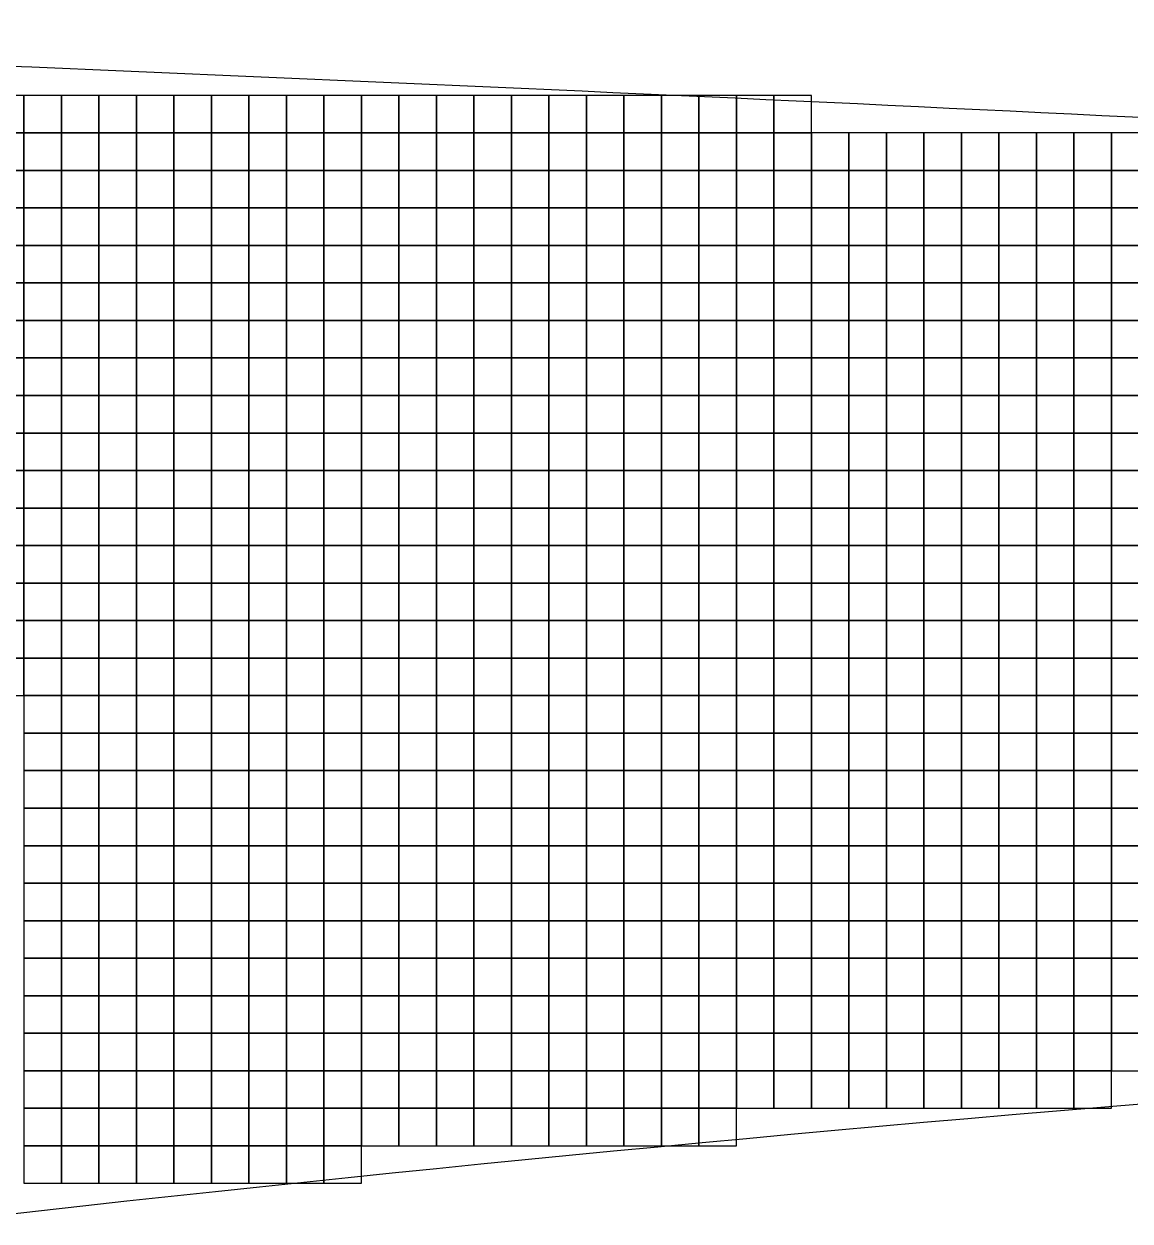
# Model space of a CAD drawing. Extents: x -160257 to 160150, y 7001 to 122208.
# Drawn here: x 26045 to 40795, y 106213 to 122168 of the extents above; entities that cross this region are included whole.
import ezdxf

# ---------------------------------------------------------------- set-up
doc = ezdxf.new("R2010")
doc.units = 0
doc.header["$LTSCALE"] = 1000
doc.header["$MEASUREMENT"] = 0
doc.layers.add('A-G-VISIBLE', color=9, linetype='Continuous')

# ---------------------------------------------------------------- blocks, each defined once
blk = doc.blocks.new('dasd')
at = {"layer": 'A-G-VISIBLE', "linetype": 'Continuous'}
for centre, radius, start, end in [((-132956.57, 40049.815), 2125.668, 86.604438, 88.01257), ((-132810.855, 41649.249), 512.294, 92.25539, 96.50024)]:
    blk.add_arc(centre, radius, start, end, dxfattribs=at)

msp = doc.modelspace()

# ---------------------------------------------------------------- linework, layer by layer
at = {"elevation": 2850}
for points in [[(25545, 120716), (26045, 120716), (26045, 121216), (25545, 121216)], [(26045, 120716), (26545, 120716), (26545, 121216), (26045, 121216)], [(26545, 120716), (27045, 120716), (27045, 121216), (26545, 121216)], [(27045, 120716), (27545, 120716), (27545, 121216), (27045, 121216)], [(27545, 120716), (28045, 120716), (28045, 121216), (27545, 121216)], [(28045, 120716), (28545, 120716), (28545, 121216), (28045, 121216)], [(28545, 120716), (29045, 120716), (29045, 121216), (28545, 121216)], [(29045, 120716), (29545, 120716), (29545, 121216), (29045, 121216)], [(29545, 120716), (30045, 120716), (30045, 121216), (29545, 121216)], [(30045, 120716), (30545, 120716), (30545, 121216), (30045, 121216)], [(30545, 120716), (31045, 120716), (31045, 121216), (30545, 121216)], [(31045, 120716), (31545, 120716), (31545, 121216), (31045, 121216)], [(31545, 120716), (32045, 120716), (32045, 121216), (31545, 121216)], [(32045, 120716), (32545, 120716), (32545, 121216), (32045, 121216)], [(32545, 120716), (33045, 120716), (33045, 121216), (32545, 121216)], [(33045, 120716), (33545, 120716), (33545, 121216), (33045, 121216)], [(33545, 120716), (34045, 120716), (34045, 121216), (33545, 121216)], [(34045, 120716), (34545, 120716), (34545, 121216), (34045, 121216)], [(34545, 120716), (35045, 120716), (35045, 121216), (34545, 121216)], [(35045, 120716), (35545, 120716), (35545, 121216), (35045, 121216)], [(35545, 120716), (36045, 120716), (36045, 121216), (35545, 121216)], [(36045, 120716), (36545, 120716), (36545, 121216), (36045, 121216)], [(25545, 120216), (26045, 120216), (26045, 120716), (25545, 120716)], [(26045, 120216), (26545, 120216), (26545, 120716), (26045, 120716)], [(26545, 120216), (27045, 120216), (27045, 120716), (26545, 120716)], [(27045, 120216), (27545, 120216), (27545, 120716), (27045, 120716)], [(27545, 120216), (28045, 120216), (28045, 120716), (27545, 120716)], [(28045, 120216), (28545, 120216), (28545, 120716), (28045, 120716)], [(28545, 120216), (29045, 120216), (29045, 120716), (28545, 120716)], [(29045, 120216), (29545, 120216), (29545, 120716), (29045, 120716)], [(29545, 120216), (30045, 120216), (30045, 120716), (29545, 120716)], [(30045, 120216), (30545, 120216), (30545, 120716), (30045, 120716)], [(30545, 120216), (31045, 120216), (31045, 120716), (30545, 120716)], [(31045, 120216), (31545, 120216), (31545, 120716), (31045, 120716)], [(31545, 120216), (32045, 120216), (32045, 120716), (31545, 120716)], [(32045, 120216), (32545, 120216), (32545, 120716), (32045, 120716)], [(32545, 120216), (33045, 120216), (33045, 120716), (32545, 120716)], [(33045, 120216), (33545, 120216), (33545, 120716), (33045, 120716)], [(33545, 120216), (34045, 120216), (34045, 120716), (33545, 120716)], [(34045, 120216), (34545, 120216), (34545, 120716), (34045, 120716)], [(34545, 120216), (35045, 120216), (35045, 120716), (34545, 120716)], [(35045, 120216), (35545, 120216), (35545, 120716), (35045, 120716)], [(35545, 120216), (36045, 120216), (36045, 120716), (35545, 120716)], [(36045, 120216), (36545, 120216), (36545, 120716), (36045, 120716)], [(36545, 120216), (37045, 120216), (37045, 120716), (36545, 120716)], [(37045, 120216), (37545, 120216), (37545, 120716), (37045, 120716)], [(37545, 120216), (38045, 120216), (38045, 120716), (37545, 120716)], [(38045, 120216), (38545, 120216), (38545, 120716), (38045, 120716)], [(38545, 120216), (39045, 120216), (39045, 120716), (38545, 120716)], [(39045, 120216), (39545, 120216), (39545, 120716), (39045, 120716)], [(39545, 120216), (40045, 120216), (40045, 120716), (39545, 120716)], [(40045, 120216), (40545, 120216), (40545, 120716), (40045, 120716)], [(40545, 120216), (41045, 120216), (41045, 120716), (40545, 120716)], [(25545, 119716), (26045, 119716), (26045, 120216), (25545, 120216)], [(26045, 119716), (26545, 119716), (26545, 120216), (26045, 120216)], [(26545, 119716), (27045, 119716), (27045, 120216), (26545, 120216)], [(27045, 119716), (27545, 119716), (27545, 120216), (27045, 120216)], [(27545, 119716), (28045, 119716), (28045, 120216), (27545, 120216)], [(28045, 119716), (28545, 119716), (28545, 120216), (28045, 120216)], [(28545, 119716), (29045, 119716), (29045, 120216), (28545, 120216)], [(29045, 119716), (29545, 119716), (29545, 120216), (29045, 120216)], [(29545, 119716), (30045, 119716), (30045, 120216), (29545, 120216)], [(30045, 119716), (30545, 119716), (30545, 120216), (30045, 120216)], [(30545, 119716), (31045, 119716), (31045, 120216), (30545, 120216)], [(31045, 119716), (31545, 119716), (31545, 120216), (31045, 120216)], [(31545, 119716), (32045, 119716), (32045, 120216), (31545, 120216)], [(32045, 119716), (32545, 119716), (32545, 120216), (32045, 120216)], [(32545, 119716), (33045, 119716), (33045, 120216), (32545, 120216)], [(33045, 119716), (33545, 119716), (33545, 120216), (33045, 120216)], [(33545, 119716), (34045, 119716), (34045, 120216), (33545, 120216)], [(34045, 119716), (34545, 119716), (34545, 120216), (34045, 120216)], [(34545, 119716), (35045, 119716), (35045, 120216), (34545, 120216)], [(35045, 119716), (35545, 119716), (35545, 120216), (35045, 120216)], [(35545, 119716), (36045, 119716), (36045, 120216), (35545, 120216)], [(36045, 119716), (36545, 119716), (36545, 120216), (36045, 120216)], [(36545, 119716), (37045, 119716), (37045, 120216), (36545, 120216)], [(37045, 119716), (37545, 119716), (37545, 120216), (37045, 120216)], [(37545, 119716), (38045, 119716), (38045, 120216), (37545, 120216)], [(38045, 119716), (38545, 119716), (38545, 120216), (38045, 120216)], [(38545, 119716), (39045, 119716), (39045, 120216), (38545, 120216)], [(39045, 119716), (39545, 119716), (39545, 120216), (39045, 120216)], [(39545, 119716), (40045, 119716), (40045, 120216), (39545, 120216)], [(40045, 119716), (40545, 119716), (40545, 120216), (40045, 120216)], [(40545, 119716), (41045, 119716), (41045, 120216), (40545, 120216)], [(25545, 119216), (26045, 119216), (26045, 119716), (25545, 119716)], [(26045, 119216), (26545, 119216), (26545, 119716), (26045, 119716)], [(26545, 119216), (27045, 119216), (27045, 119716), (26545, 119716)], [(27045, 119216), (27545, 119216), (27545, 119716), (27045, 119716)], [(27545, 119216), (28045, 119216), (28045, 119716), (27545, 119716)], [(28045, 119216), (28545, 119216), (28545, 119716), (28045, 119716)], [(28545, 119216), (29045, 119216), (29045, 119716), (28545, 119716)], [(29045, 119216), (29545, 119216), (29545, 119716), (29045, 119716)], [(29545, 119216), (30045, 119216), (30045, 119716), (29545, 119716)], [(30045, 119216), (30545, 119216), (30545, 119716), (30045, 119716)], [(30545, 119216), (31045, 119216), (31045, 119716), (30545, 119716)], [(31045, 119216), (31545, 119216), (31545, 119716), (31045, 119716)], [(31545, 119216), (32045, 119216), (32045, 119716), (31545, 119716)], [(32045, 119216), (32545, 119216), (32545, 119716), (32045, 119716)], [(32545, 119216), (33045, 119216), (33045, 119716), (32545, 119716)], [(33045, 119216), (33545, 119216), (33545, 119716), (33045, 119716)], [(33545, 119216), (34045, 119216), (34045, 119716), (33545, 119716)], [(34045, 119216), (34545, 119216), (34545, 119716), (34045, 119716)], [(34545, 119216), (35045, 119216), (35045, 119716), (34545, 119716)], [(35045, 119216), (35545, 119216), (35545, 119716), (35045, 119716)], [(35545, 119216), (36045, 119216), (36045, 119716), (35545, 119716)], [(36045, 119216), (36545, 119216), (36545, 119716), (36045, 119716)], [(36545, 119216), (37045, 119216), (37045, 119716), (36545, 119716)], [(37045, 119216), (37545, 119216), (37545, 119716), (37045, 119716)], [(37545, 119216), (38045, 119216), (38045, 119716), (37545, 119716)], [(38045, 119216), (38545, 119216), (38545, 119716), (38045, 119716)], [(38545, 119216), (39045, 119216), (39045, 119716), (38545, 119716)], [(39045, 119216), (39545, 119216), (39545, 119716), (39045, 119716)], [(39545, 119216), (40045, 119216), (40045, 119716), (39545, 119716)], [(40045, 119216), (40545, 119216), (40545, 119716), (40045, 119716)], [(40545, 119216), (41045, 119216), (41045, 119716), (40545, 119716)], [(25545, 118716), (26045, 118716), (26045, 119216), (25545, 119216)], [(26045, 118716), (26545, 118716), (26545, 119216), (26045, 119216)], [(26545, 118716), (27045, 118716), (27045, 119216), (26545, 119216)], [(27045, 118716), (27545, 118716), (27545, 119216), (27045, 119216)], [(27545, 118716), (28045, 118716), (28045, 119216), (27545, 119216)], [(28045, 118716), (28545, 118716), (28545, 119216), (28045, 119216)], [(28545, 118716), (29045, 118716), (29045, 119216), (28545, 119216)], [(29045, 118716), (29545, 118716), (29545, 119216), (29045, 119216)], [(29545, 118716), (30045, 118716), (30045, 119216), (29545, 119216)], [(30045, 118716), (30545, 118716), (30545, 119216), (30045, 119216)], [(30545, 118716), (31045, 118716), (31045, 119216), (30545, 119216)], [(31045, 118716), (31545, 118716), (31545, 119216), (31045, 119216)], [(31545, 118716), (32045, 118716), (32045, 119216), (31545, 119216)], [(32045, 118716), (32545, 118716), (32545, 119216), (32045, 119216)], [(32545, 118716), (33045, 118716), (33045, 119216), (32545, 119216)], [(33045, 118716), (33545, 118716), (33545, 119216), (33045, 119216)], [(33545, 118716), (34045, 118716), (34045, 119216), (33545, 119216)], [(34045, 118716), (34545, 118716), (34545, 119216), (34045, 119216)], [(34545, 118716), (35045, 118716), (35045, 119216), (34545, 119216)], [(35045, 118716), (35545, 118716), (35545, 119216), (35045, 119216)], [(35545, 118716), (36045, 118716), (36045, 119216), (35545, 119216)], [(36045, 118716), (36545, 118716), (36545, 119216), (36045, 119216)], [(36545, 118716), (37045, 118716), (37045, 119216), (36545, 119216)], [(37045, 118716), (37545, 118716), (37545, 119216), (37045, 119216)], [(37545, 118716), (38045, 118716), (38045, 119216), (37545, 119216)], [(38045, 118716), (38545, 118716), (38545, 119216), (38045, 119216)], [(38545, 118716), (39045, 118716), (39045, 119216), (38545, 119216)], [(39045, 118716), (39545, 118716), (39545, 119216), (39045, 119216)], [(39545, 118716), (40045, 118716), (40045, 119216), (39545, 119216)], [(40045, 118716), (40545, 118716), (40545, 119216), (40045, 119216)], [(40545, 118716), (41045, 118716), (41045, 119216), (40545, 119216)], [(25545, 118216), (26045, 118216), (26045, 118716), (25545, 118716)], [(26045, 118216), (26545, 118216), (26545, 118716), (26045, 118716)], [(26545, 118216), (27045, 118216), (27045, 118716), (26545, 118716)], [(27045, 118216), (27545, 118216), (27545, 118716), (27045, 118716)], [(27545, 118216), (28045, 118216), (28045, 118716), (27545, 118716)], [(28045, 118216), (28545, 118216), (28545, 118716), (28045, 118716)], [(28545, 118216), (29045, 118216), (29045, 118716), (28545, 118716)], [(29045, 118216), (29545, 118216), (29545, 118716), (29045, 118716)], [(29545, 118216), (30045, 118216), (30045, 118716), (29545, 118716)], [(30045, 118216), (30545, 118216), (30545, 118716), (30045, 118716)], [(30545, 118216), (31045, 118216), (31045, 118716), (30545, 118716)], [(31045, 118216), (31545, 118216), (31545, 118716), (31045, 118716)], [(31545, 118216), (32045, 118216), (32045, 118716), (31545, 118716)], [(32045, 118216), (32545, 118216), (32545, 118716), (32045, 118716)], [(32545, 118216), (33045, 118216), (33045, 118716), (32545, 118716)], [(33045, 118216), (33545, 118216), (33545, 118716), (33045, 118716)], [(33545, 118216), (34045, 118216), (34045, 118716), (33545, 118716)], [(34045, 118216), (34545, 118216), (34545, 118716), (34045, 118716)], [(34545, 118216), (35045, 118216), (35045, 118716), (34545, 118716)], [(35045, 118216), (35545, 118216), (35545, 118716), (35045, 118716)], [(35545, 118216), (36045, 118216), (36045, 118716), (35545, 118716)], [(36045, 118216), (36545, 118216), (36545, 118716), (36045, 118716)], [(36545, 118216), (37045, 118216), (37045, 118716), (36545, 118716)], [(37045, 118216), (37545, 118216), (37545, 118716), (37045, 118716)], [(37545, 118216), (38045, 118216), (38045, 118716), (37545, 118716)], [(38045, 118216), (38545, 118216), (38545, 118716), (38045, 118716)], [(38545, 118216), (39045, 118216), (39045, 118716), (38545, 118716)], [(39045, 118216), (39545, 118216), (39545, 118716), (39045, 118716)], [(39545, 118216), (40045, 118216), (40045, 118716), (39545, 118716)], [(40045, 118216), (40545, 118216), (40545, 118716), (40045, 118716)], [(40545, 118216), (41045, 118216), (41045, 118716), (40545, 118716)], [(25545, 117716), (26045, 117716), (26045, 118216), (25545, 118216)], [(26045, 117716), (26545, 117716), (26545, 118216), (26045, 118216)], [(26545, 117716), (27045, 117716), (27045, 118216), (26545, 118216)], [(27045, 117716), (27545, 117716), (27545, 118216), (27045, 118216)], [(27545, 117716), (28045, 117716), (28045, 118216), (27545, 118216)], [(28045, 117716), (28545, 117716), (28545, 118216), (28045, 118216)], [(28545, 117716), (29045, 117716), (29045, 118216), (28545, 118216)], [(29045, 117716), (29545, 117716), (29545, 118216), (29045, 118216)], [(29545, 117716), (30045, 117716), (30045, 118216), (29545, 118216)], [(30045, 117716), (30545, 117716), (30545, 118216), (30045, 118216)], [(30545, 117716), (31045, 117716), (31045, 118216), (30545, 118216)], [(31045, 117716), (31545, 117716), (31545, 118216), (31045, 118216)], [(31545, 117716), (32045, 117716), (32045, 118216), (31545, 118216)], [(32045, 117716), (32545, 117716), (32545, 118216), (32045, 118216)], [(32545, 117716), (33045, 117716), (33045, 118216), (32545, 118216)], [(33045, 117716), (33545, 117716), (33545, 118216), (33045, 118216)], [(33545, 117716), (34045, 117716), (34045, 118216), (33545, 118216)], [(34045, 117716), (34545, 117716), (34545, 118216), (34045, 118216)], [(34545, 117716), (35045, 117716), (35045, 118216), (34545, 118216)], [(35045, 117716), (35545, 117716), (35545, 118216), (35045, 118216)], [(35545, 117716), (36045, 117716), (36045, 118216), (35545, 118216)], [(36045, 117716), (36545, 117716), (36545, 118216), (36045, 118216)], [(36545, 117716), (37045, 117716), (37045, 118216), (36545, 118216)], [(37045, 117716), (37545, 117716), (37545, 118216), (37045, 118216)], [(37545, 117716), (38045, 117716), (38045, 118216), (37545, 118216)], [(38045, 117716), (38545, 117716), (38545, 118216), (38045, 118216)], [(38545, 117716), (39045, 117716), (39045, 118216), (38545, 118216)], [(39045, 117716), (39545, 117716), (39545, 118216), (39045, 118216)], [(39545, 117716), (40045, 117716), (40045, 118216), (39545, 118216)], [(40045, 117716), (40545, 117716), (40545, 118216), (40045, 118216)], [(40545, 117716), (41045, 117716), (41045, 118216), (40545, 118216)], [(25545, 117216), (26045, 117216), (26045, 117716), (25545, 117716)], [(26045, 117216), (26545, 117216), (26545, 117716), (26045, 117716)], [(26545, 117216), (27045, 117216), (27045, 117716), (26545, 117716)], [(27045, 117216), (27545, 117216), (27545, 117716), (27045, 117716)], [(27545, 117216), (28045, 117216), (28045, 117716), (27545, 117716)], [(28045, 117216), (28545, 117216), (28545, 117716), (28045, 117716)], [(28545, 117216), (29045, 117216), (29045, 117716), (28545, 117716)], [(29045, 117216), (29545, 117216), (29545, 117716), (29045, 117716)], [(29545, 117216), (30045, 117216), (30045, 117716), (29545, 117716)], [(30045, 117216), (30545, 117216), (30545, 117716), (30045, 117716)], [(30545, 117216), (31045, 117216), (31045, 117716), (30545, 117716)], [(31045, 117216), (31545, 117216), (31545, 117716), (31045, 117716)], [(31545, 117216), (32045, 117216), (32045, 117716), (31545, 117716)], [(32045, 117216), (32545, 117216), (32545, 117716), (32045, 117716)], [(32545, 117216), (33045, 117216), (33045, 117716), (32545, 117716)], [(33045, 117216), (33545, 117216), (33545, 117716), (33045, 117716)], [(33545, 117216), (34045, 117216), (34045, 117716), (33545, 117716)], [(34045, 117216), (34545, 117216), (34545, 117716), (34045, 117716)], [(34545, 117216), (35045, 117216), (35045, 117716), (34545, 117716)], [(35045, 117216), (35545, 117216), (35545, 117716), (35045, 117716)], [(35545, 117216), (36045, 117216), (36045, 117716), (35545, 117716)], [(36045, 117216), (36545, 117216), (36545, 117716), (36045, 117716)], [(36545, 117216), (37045, 117216), (37045, 117716), (36545, 117716)], [(37045, 117216), (37545, 117216), (37545, 117716), (37045, 117716)], [(37545, 117216), (38045, 117216), (38045, 117716), (37545, 117716)], [(38045, 117216), (38545, 117216), (38545, 117716), (38045, 117716)], [(38545, 117216), (39045, 117216), (39045, 117716), (38545, 117716)], [(39045, 117216), (39545, 117216), (39545, 117716), (39045, 117716)], [(39545, 117216), (40045, 117216), (40045, 117716), (39545, 117716)], [(40045, 117216), (40545, 117216), (40545, 117716), (40045, 117716)], [(40545, 117216), (41045, 117216), (41045, 117716), (40545, 117716)], [(25545, 116716), (26045, 116716), (26045, 117216), (25545, 117216)], [(26045, 116716), (26545, 116716), (26545, 117216), (26045, 117216)], [(26545, 116716), (27045, 116716), (27045, 117216), (26545, 117216)], [(27045, 116716), (27545, 116716), (27545, 117216), (27045, 117216)], [(27545, 116716), (28045, 116716), (28045, 117216), (27545, 117216)], [(28045, 116716), (28545, 116716), (28545, 117216), (28045, 117216)], [(28545, 116716), (29045, 116716), (29045, 117216), (28545, 117216)], [(29045, 116716), (29545, 116716), (29545, 117216), (29045, 117216)], [(29545, 116716), (30045, 116716), (30045, 117216), (29545, 117216)], [(30045, 116716), (30545, 116716), (30545, 117216), (30045, 117216)], [(30545, 116716), (31045, 116716), (31045, 117216), (30545, 117216)], [(31045, 116716), (31545, 116716), (31545, 117216), (31045, 117216)], [(31545, 116716), (32045, 116716), (32045, 117216), (31545, 117216)], [(32045, 116716), (32545, 116716), (32545, 117216), (32045, 117216)], [(32545, 116716), (33045, 116716), (33045, 117216), (32545, 117216)], [(33045, 116716), (33545, 116716), (33545, 117216), (33045, 117216)], [(33545, 116716), (34045, 116716), (34045, 117216), (33545, 117216)], [(34045, 116716), (34545, 116716), (34545, 117216), (34045, 117216)], [(34545, 116716), (35045, 116716), (35045, 117216), (34545, 117216)], [(35045, 116716), (35545, 116716), (35545, 117216), (35045, 117216)], [(35545, 116716), (36045, 116716), (36045, 117216), (35545, 117216)], [(36045, 116716), (36545, 116716), (36545, 117216), (36045, 117216)], [(36545, 116716), (37045, 116716), (37045, 117216), (36545, 117216)], [(37045, 116716), (37545, 116716), (37545, 117216), (37045, 117216)], [(37545, 116716), (38045, 116716), (38045, 117216), (37545, 117216)], [(38045, 116716), (38545, 116716), (38545, 117216), (38045, 117216)], [(38545, 116716), (39045, 116716), (39045, 117216), (38545, 117216)], [(39045, 116716), (39545, 116716), (39545, 117216), (39045, 117216)], [(39545, 116716), (40045, 116716), (40045, 117216), (39545, 117216)], [(40045, 116716), (40545, 116716), (40545, 117216), (40045, 117216)], [(40545, 116716), (41045, 116716), (41045, 117216), (40545, 117216)], [(25545, 116216), (26045, 116216), (26045, 116716), (25545, 116716)], [(26045, 116216), (26545, 116216), (26545, 116716), (26045, 116716)], [(26545, 116216), (27045, 116216), (27045, 116716), (26545, 116716)], [(27045, 116216), (27545, 116216), (27545, 116716), (27045, 116716)], [(27545, 116216), (28045, 116216), (28045, 116716), (27545, 116716)], [(28045, 116216), (28545, 116216), (28545, 116716), (28045, 116716)], [(28545, 116216), (29045, 116216), (29045, 116716), (28545, 116716)], [(29045, 116216), (29545, 116216), (29545, 116716), (29045, 116716)], [(29545, 116216), (30045, 116216), (30045, 116716), (29545, 116716)], [(30045, 116216), (30545, 116216), (30545, 116716), (30045, 116716)], [(30545, 116216), (31045, 116216), (31045, 116716), (30545, 116716)], [(31045, 116216), (31545, 116216), (31545, 116716), (31045, 116716)], [(31545, 116216), (32045, 116216), (32045, 116716), (31545, 116716)], [(32045, 116216), (32545, 116216), (32545, 116716), (32045, 116716)], [(32545, 116216), (33045, 116216), (33045, 116716), (32545, 116716)], [(33045, 116216), (33545, 116216), (33545, 116716), (33045, 116716)], [(33545, 116216), (34045, 116216), (34045, 116716), (33545, 116716)], [(34045, 116216), (34545, 116216), (34545, 116716), (34045, 116716)], [(34545, 116216), (35045, 116216), (35045, 116716), (34545, 116716)], [(35045, 116216), (35545, 116216), (35545, 116716), (35045, 116716)], [(35545, 116216), (36045, 116216), (36045, 116716), (35545, 116716)], [(36045, 116216), (36545, 116216), (36545, 116716), (36045, 116716)], [(36545, 116216), (37045, 116216), (37045, 116716), (36545, 116716)], [(37045, 116216), (37545, 116216), (37545, 116716), (37045, 116716)], [(37545, 116216), (38045, 116216), (38045, 116716), (37545, 116716)], [(38045, 116216), (38545, 116216), (38545, 116716), (38045, 116716)], [(38545, 116216), (39045, 116216), (39045, 116716), (38545, 116716)], [(39045, 116216), (39545, 116216), (39545, 116716), (39045, 116716)], [(39545, 116216), (40045, 116216), (40045, 116716), (39545, 116716)], [(40045, 116216), (40545, 116216), (40545, 116716), (40045, 116716)], [(40545, 116216), (41045, 116216), (41045, 116716), (40545, 116716)], [(25545, 115716), (26045, 115716), (26045, 116216), (25545, 116216)], [(26045, 115716), (26545, 115716), (26545, 116216), (26045, 116216)], [(26545, 115716), (27045, 115716), (27045, 116216), (26545, 116216)], [(27045, 115716), (27545, 115716), (27545, 116216), (27045, 116216)], [(27545, 115716), (28045, 115716), (28045, 116216), (27545, 116216)], [(28045, 115716), (28545, 115716), (28545, 116216), (28045, 116216)], [(28545, 115716), (29045, 115716), (29045, 116216), (28545, 116216)], [(29045, 115716), (29545, 115716), (29545, 116216), (29045, 116216)], [(29545, 115716), (30045, 115716), (30045, 116216), (29545, 116216)], [(30045, 115716), (30545, 115716), (30545, 116216), (30045, 116216)], [(30545, 115716), (31045, 115716), (31045, 116216), (30545, 116216)], [(31045, 115716), (31545, 115716), (31545, 116216), (31045, 116216)], [(31545, 115716), (32045, 115716), (32045, 116216), (31545, 116216)], [(32045, 115716), (32545, 115716), (32545, 116216), (32045, 116216)], [(32545, 115716), (33045, 115716), (33045, 116216), (32545, 116216)], [(33045, 115716), (33545, 115716), (33545, 116216), (33045, 116216)], [(33545, 115716), (34045, 115716), (34045, 116216), (33545, 116216)], [(34045, 115716), (34545, 115716), (34545, 116216), (34045, 116216)], [(34545, 115716), (35045, 115716), (35045, 116216), (34545, 116216)], [(35045, 115716), (35545, 115716), (35545, 116216), (35045, 116216)], [(35545, 115716), (36045, 115716), (36045, 116216), (35545, 116216)], [(36045, 115716), (36545, 115716), (36545, 116216), (36045, 116216)], [(36545, 115716), (37045, 115716), (37045, 116216), (36545, 116216)], [(37045, 115716), (37545, 115716), (37545, 116216), (37045, 116216)], [(37545, 115716), (38045, 115716), (38045, 116216), (37545, 116216)], [(38045, 115716), (38545, 115716), (38545, 116216), (38045, 116216)], [(38545, 115716), (39045, 115716), (39045, 116216), (38545, 116216)], [(39045, 115716), (39545, 115716), (39545, 116216), (39045, 116216)], [(39545, 115716), (40045, 115716), (40045, 116216), (39545, 116216)], [(40045, 115716), (40545, 115716), (40545, 116216), (40045, 116216)], [(40545, 115716), (41045, 115716), (41045, 116216), (40545, 116216)], [(25545, 115216), (26045, 115216), (26045, 115716), (25545, 115716)], [(26045, 115216), (26545, 115216), (26545, 115716), (26045, 115716)], [(26545, 115216), (27045, 115216), (27045, 115716), (26545, 115716)], [(27045, 115216), (27545, 115216), (27545, 115716), (27045, 115716)], [(27545, 115216), (28045, 115216), (28045, 115716), (27545, 115716)], [(28045, 115216), (28545, 115216), (28545, 115716), (28045, 115716)], [(28545, 115216), (29045, 115216), (29045, 115716), (28545, 115716)], [(29045, 115216), (29545, 115216), (29545, 115716), (29045, 115716)], [(29545, 115216), (30045, 115216), (30045, 115716), (29545, 115716)], [(30045, 115216), (30545, 115216), (30545, 115716), (30045, 115716)], [(30545, 115216), (31045, 115216), (31045, 115716), (30545, 115716)], [(31045, 115216), (31545, 115216), (31545, 115716), (31045, 115716)], [(31545, 115216), (32045, 115216), (32045, 115716), (31545, 115716)], [(32045, 115216), (32545, 115216), (32545, 115716), (32045, 115716)], [(32545, 115216), (33045, 115216), (33045, 115716), (32545, 115716)], [(33045, 115216), (33545, 115216), (33545, 115716), (33045, 115716)], [(33545, 115216), (34045, 115216), (34045, 115716), (33545, 115716)], [(34045, 115216), (34545, 115216), (34545, 115716), (34045, 115716)], [(34545, 115216), (35045, 115216), (35045, 115716), (34545, 115716)], [(35045, 115216), (35545, 115216), (35545, 115716), (35045, 115716)], [(35545, 115216), (36045, 115216), (36045, 115716), (35545, 115716)], [(36045, 115216), (36545, 115216), (36545, 115716), (36045, 115716)], [(36545, 115216), (37045, 115216), (37045, 115716), (36545, 115716)], [(37045, 115216), (37545, 115216), (37545, 115716), (37045, 115716)], [(37545, 115216), (38045, 115216), (38045, 115716), (37545, 115716)], [(38045, 115216), (38545, 115216), (38545, 115716), (38045, 115716)], [(38545, 115216), (39045, 115216), (39045, 115716), (38545, 115716)], [(39045, 115216), (39545, 115216), (39545, 115716), (39045, 115716)], [(39545, 115216), (40045, 115216), (40045, 115716), (39545, 115716)], [(40045, 115216), (40545, 115216), (40545, 115716), (40045, 115716)], [(40545, 115216), (41045, 115216), (41045, 115716), (40545, 115716)], [(25545, 114716), (26045, 114716), (26045, 115216), (25545, 115216)], [(26045, 114716), (26545, 114716), (26545, 115216), (26045, 115216)], [(26545, 114716), (27045, 114716), (27045, 115216), (26545, 115216)], [(27045, 114716), (27545, 114716), (27545, 115216), (27045, 115216)], [(27545, 114716), (28045, 114716), (28045, 115216), (27545, 115216)], [(28045, 114716), (28545, 114716), (28545, 115216), (28045, 115216)], [(28545, 114716), (29045, 114716), (29045, 115216), (28545, 115216)], [(29045, 114716), (29545, 114716), (29545, 115216), (29045, 115216)], [(29545, 114716), (30045, 114716), (30045, 115216), (29545, 115216)], [(30045, 114716), (30545, 114716), (30545, 115216), (30045, 115216)], [(30545, 114716), (31045, 114716), (31045, 115216), (30545, 115216)], [(31045, 114716), (31545, 114716), (31545, 115216), (31045, 115216)], [(31545, 114716), (32045, 114716), (32045, 115216), (31545, 115216)], [(32045, 114716), (32545, 114716), (32545, 115216), (32045, 115216)], [(32545, 114716), (33045, 114716), (33045, 115216), (32545, 115216)], [(33045, 114716), (33545, 114716), (33545, 115216), (33045, 115216)], [(33545, 114716), (34045, 114716), (34045, 115216), (33545, 115216)], [(34045, 114716), (34545, 114716), (34545, 115216), (34045, 115216)], [(34545, 114716), (35045, 114716), (35045, 115216), (34545, 115216)], [(35045, 114716), (35545, 114716), (35545, 115216), (35045, 115216)], [(35545, 114716), (36045, 114716), (36045, 115216), (35545, 115216)], [(36045, 114716), (36545, 114716), (36545, 115216), (36045, 115216)], [(36545, 114716), (37045, 114716), (37045, 115216), (36545, 115216)], [(37045, 114716), (37545, 114716), (37545, 115216), (37045, 115216)], [(37545, 114716), (38045, 114716), (38045, 115216), (37545, 115216)], [(38045, 114716), (38545, 114716), (38545, 115216), (38045, 115216)], [(38545, 114716), (39045, 114716), (39045, 115216), (38545, 115216)], [(39045, 114716), (39545, 114716), (39545, 115216), (39045, 115216)], [(39545, 114716), (40045, 114716), (40045, 115216), (39545, 115216)], [(40045, 114716), (40545, 114716), (40545, 115216), (40045, 115216)], [(40545, 114716), (41045, 114716), (41045, 115216), (40545, 115216)], [(25545, 114216), (26045, 114216), (26045, 114716), (25545, 114716)], [(26045, 114216), (26545, 114216), (26545, 114716), (26045, 114716)], [(26545, 114216), (27045, 114216), (27045, 114716), (26545, 114716)], [(27045, 114216), (27545, 114216), (27545, 114716), (27045, 114716)], [(27545, 114216), (28045, 114216), (28045, 114716), (27545, 114716)], [(28045, 114216), (28545, 114216), (28545, 114716), (28045, 114716)], [(28545, 114216), (29045, 114216), (29045, 114716), (28545, 114716)], [(29045, 114216), (29545, 114216), (29545, 114716), (29045, 114716)], [(29545, 114216), (30045, 114216), (30045, 114716), (29545, 114716)], [(30045, 114216), (30545, 114216), (30545, 114716), (30045, 114716)], [(30545, 114216), (31045, 114216), (31045, 114716), (30545, 114716)], [(31045, 114216), (31545, 114216), (31545, 114716), (31045, 114716)], [(31545, 114216), (32045, 114216), (32045, 114716), (31545, 114716)], [(32045, 114216), (32545, 114216), (32545, 114716), (32045, 114716)], [(32545, 114216), (33045, 114216), (33045, 114716), (32545, 114716)], [(33045, 114216), (33545, 114216), (33545, 114716), (33045, 114716)], [(33545, 114216), (34045, 114216), (34045, 114716), (33545, 114716)], [(34045, 114216), (34545, 114216), (34545, 114716), (34045, 114716)], [(34545, 114216), (35045, 114216), (35045, 114716), (34545, 114716)], [(35045, 114216), (35545, 114216), (35545, 114716), (35045, 114716)], [(35545, 114216), (36045, 114216), (36045, 114716), (35545, 114716)], [(36045, 114216), (36545, 114216), (36545, 114716), (36045, 114716)], [(36545, 114216), (37045, 114216), (37045, 114716), (36545, 114716)], [(37045, 114216), (37545, 114216), (37545, 114716), (37045, 114716)], [(37545, 114216), (38045, 114216), (38045, 114716), (37545, 114716)], [(38045, 114216), (38545, 114216), (38545, 114716), (38045, 114716)], [(38545, 114216), (39045, 114216), (39045, 114716), (38545, 114716)], [(39045, 114216), (39545, 114216), (39545, 114716), (39045, 114716)], [(39545, 114216), (40045, 114216), (40045, 114716), (39545, 114716)], [(40045, 114216), (40545, 114216), (40545, 114716), (40045, 114716)], [(40545, 114216), (41045, 114216), (41045, 114716), (40545, 114716)], [(25545, 113716), (26045, 113716), (26045, 114216), (25545, 114216)], [(26045, 113716), (26545, 113716), (26545, 114216), (26045, 114216)], [(26545, 113716), (27045, 113716), (27045, 114216), (26545, 114216)], [(27045, 113716), (27545, 113716), (27545, 114216), (27045, 114216)], [(27545, 113716), (28045, 113716), (28045, 114216), (27545, 114216)], [(28045, 113716), (28545, 113716), (28545, 114216), (28045, 114216)], [(28545, 113716), (29045, 113716), (29045, 114216), (28545, 114216)], [(29045, 113716), (29545, 113716), (29545, 114216), (29045, 114216)], [(29545, 113716), (30045, 113716), (30045, 114216), (29545, 114216)], [(30045, 113716), (30545, 113716), (30545, 114216), (30045, 114216)], [(30545, 113716), (31045, 113716), (31045, 114216), (30545, 114216)], [(31045, 113716), (31545, 113716), (31545, 114216), (31045, 114216)], [(31545, 113716), (32045, 113716), (32045, 114216), (31545, 114216)], [(32045, 113716), (32545, 113716), (32545, 114216), (32045, 114216)], [(32545, 113716), (33045, 113716), (33045, 114216), (32545, 114216)], [(33045, 113716), (33545, 113716), (33545, 114216), (33045, 114216)], [(33545, 113716), (34045, 113716), (34045, 114216), (33545, 114216)], [(34045, 113716), (34545, 113716), (34545, 114216), (34045, 114216)], [(34545, 113716), (35045, 113716), (35045, 114216), (34545, 114216)], [(35045, 113716), (35545, 113716), (35545, 114216), (35045, 114216)], [(35545, 113716), (36045, 113716), (36045, 114216), (35545, 114216)], [(36045, 113716), (36545, 113716), (36545, 114216), (36045, 114216)], [(36545, 113716), (37045, 113716), (37045, 114216), (36545, 114216)], [(37045, 113716), (37545, 113716), (37545, 114216), (37045, 114216)], [(37545, 113716), (38045, 113716), (38045, 114216), (37545, 114216)], [(38045, 113716), (38545, 113716), (38545, 114216), (38045, 114216)], [(38545, 113716), (39045, 113716), (39045, 114216), (38545, 114216)], [(39045, 113716), (39545, 113716), (39545, 114216), (39045, 114216)], [(39545, 113716), (40045, 113716), (40045, 114216), (39545, 114216)], [(40045, 113716), (40545, 113716), (40545, 114216), (40045, 114216)], [(40545, 113716), (41045, 113716), (41045, 114216), (40545, 114216)], [(25545, 113216), (26045, 113216), (26045, 113716), (25545, 113716)], [(26045, 113216), (26545, 113216), (26545, 113716), (26045, 113716)], [(26545, 113216), (27045, 113216), (27045, 113716), (26545, 113716)], [(27045, 113216), (27545, 113216), (27545, 113716), (27045, 113716)], [(27545, 113216), (28045, 113216), (28045, 113716), (27545, 113716)], [(28045, 113216), (28545, 113216), (28545, 113716), (28045, 113716)], [(28545, 113216), (29045, 113216), (29045, 113716), (28545, 113716)], [(29045, 113216), (29545, 113216), (29545, 113716), (29045, 113716)], [(29545, 113216), (30045, 113216), (30045, 113716), (29545, 113716)], [(30045, 113216), (30545, 113216), (30545, 113716), (30045, 113716)], [(30545, 113216), (31045, 113216), (31045, 113716), (30545, 113716)], [(31045, 113216), (31545, 113216), (31545, 113716), (31045, 113716)], [(31545, 113216), (32045, 113216), (32045, 113716), (31545, 113716)], [(32045, 113216), (32545, 113216), (32545, 113716), (32045, 113716)], [(32545, 113216), (33045, 113216), (33045, 113716), (32545, 113716)], [(33045, 113216), (33545, 113216), (33545, 113716), (33045, 113716)], [(33545, 113216), (34045, 113216), (34045, 113716), (33545, 113716)], [(34045, 113216), (34545, 113216), (34545, 113716), (34045, 113716)], [(34545, 113216), (35045, 113216), (35045, 113716), (34545, 113716)], [(35045, 113216), (35545, 113216), (35545, 113716), (35045, 113716)], [(35545, 113216), (36045, 113216), (36045, 113716), (35545, 113716)], [(36045, 113216), (36545, 113216), (36545, 113716), (36045, 113716)], [(36545, 113216), (37045, 113216), (37045, 113716), (36545, 113716)], [(37045, 113216), (37545, 113216), (37545, 113716), (37045, 113716)], [(37545, 113216), (38045, 113216), (38045, 113716), (37545, 113716)], [(38045, 113216), (38545, 113216), (38545, 113716), (38045, 113716)], [(38545, 113216), (39045, 113216), (39045, 113716), (38545, 113716)], [(39045, 113216), (39545, 113216), (39545, 113716), (39045, 113716)], [(39545, 113216), (40045, 113216), (40045, 113716), (39545, 113716)], [(40045, 113216), (40545, 113216), (40545, 113716), (40045, 113716)], [(40545, 113216), (41045, 113216), (41045, 113716), (40545, 113716)], [(26045, 112716), (26545, 112716), (26545, 113216), (26045, 113216)], [(26545, 112716), (27045, 112716), (27045, 113216), (26545, 113216)], [(27045, 112716), (27545, 112716), (27545, 113216), (27045, 113216)], [(27545, 112716), (28045, 112716), (28045, 113216), (27545, 113216)], [(28045, 112716), (28545, 112716), (28545, 113216), (28045, 113216)], [(28545, 112716), (29045, 112716), (29045, 113216), (28545, 113216)], [(29045, 112716), (29545, 112716), (29545, 113216), (29045, 113216)], [(29545, 112716), (30045, 112716), (30045, 113216), (29545, 113216)], [(30045, 112716), (30545, 112716), (30545, 113216), (30045, 113216)], [(30545, 112716), (31045, 112716), (31045, 113216), (30545, 113216)], [(31045, 112716), (31545, 112716), (31545, 113216), (31045, 113216)], [(31545, 112716), (32045, 112716), (32045, 113216), (31545, 113216)], [(32045, 112716), (32545, 112716), (32545, 113216), (32045, 113216)], [(32545, 112716), (33045, 112716), (33045, 113216), (32545, 113216)], [(33045, 112716), (33545, 112716), (33545, 113216), (33045, 113216)], [(33545, 112716), (34045, 112716), (34045, 113216), (33545, 113216)], [(34045, 112716), (34545, 112716), (34545, 113216), (34045, 113216)], [(34545, 112716), (35045, 112716), (35045, 113216), (34545, 113216)], [(35045, 112716), (35545, 112716), (35545, 113216), (35045, 113216)], [(35545, 112716), (36045, 112716), (36045, 113216), (35545, 113216)], [(36045, 112716), (36545, 112716), (36545, 113216), (36045, 113216)], [(36545, 112716), (37045, 112716), (37045, 113216), (36545, 113216)], [(37045, 112716), (37545, 112716), (37545, 113216), (37045, 113216)], [(37545, 112716), (38045, 112716), (38045, 113216), (37545, 113216)], [(38045, 112716), (38545, 112716), (38545, 113216), (38045, 113216)], [(38545, 112716), (39045, 112716), (39045, 113216), (38545, 113216)], [(39045, 112716), (39545, 112716), (39545, 113216), (39045, 113216)], [(39545, 112716), (40045, 112716), (40045, 113216), (39545, 113216)], [(40045, 112716), (40545, 112716), (40545, 113216), (40045, 113216)], [(40545, 112716), (41045, 112716), (41045, 113216), (40545, 113216)], [(26045, 112216), (26545, 112216), (26545, 112716), (26045, 112716)], [(26545, 112216), (27045, 112216), (27045, 112716), (26545, 112716)], [(27045, 112216), (27545, 112216), (27545, 112716), (27045, 112716)], [(27545, 112216), (28045, 112216), (28045, 112716), (27545, 112716)], [(28045, 112216), (28545, 112216), (28545, 112716), (28045, 112716)], [(28545, 112216), (29045, 112216), (29045, 112716), (28545, 112716)], [(29045, 112216), (29545, 112216), (29545, 112716), (29045, 112716)], [(29545, 112216), (30045, 112216), (30045, 112716), (29545, 112716)], [(30045, 112216), (30545, 112216), (30545, 112716), (30045, 112716)], [(30545, 112216), (31045, 112216), (31045, 112716), (30545, 112716)], [(31045, 112216), (31545, 112216), (31545, 112716), (31045, 112716)], [(31545, 112216), (32045, 112216), (32045, 112716), (31545, 112716)], [(32045, 112216), (32545, 112216), (32545, 112716), (32045, 112716)], [(32545, 112216), (33045, 112216), (33045, 112716), (32545, 112716)], [(33045, 112216), (33545, 112216), (33545, 112716), (33045, 112716)], [(33545, 112216), (34045, 112216), (34045, 112716), (33545, 112716)], [(34045, 112216), (34545, 112216), (34545, 112716), (34045, 112716)], [(34545, 112216), (35045, 112216), (35045, 112716), (34545, 112716)], [(35045, 112216), (35545, 112216), (35545, 112716), (35045, 112716)], [(35545, 112216), (36045, 112216), (36045, 112716), (35545, 112716)], [(36045, 112216), (36545, 112216), (36545, 112716), (36045, 112716)], [(36545, 112216), (37045, 112216), (37045, 112716), (36545, 112716)], [(37045, 112216), (37545, 112216), (37545, 112716), (37045, 112716)], [(37545, 112216), (38045, 112216), (38045, 112716), (37545, 112716)], [(38045, 112216), (38545, 112216), (38545, 112716), (38045, 112716)], [(38545, 112216), (39045, 112216), (39045, 112716), (38545, 112716)], [(39045, 112216), (39545, 112216), (39545, 112716), (39045, 112716)], [(39545, 112216), (40045, 112216), (40045, 112716), (39545, 112716)], [(40045, 112216), (40545, 112216), (40545, 112716), (40045, 112716)], [(40545, 112216), (41045, 112216), (41045, 112716), (40545, 112716)], [(26045, 111716), (26545, 111716), (26545, 112216), (26045, 112216)], [(26545, 111716), (27045, 111716), (27045, 112216), (26545, 112216)], [(27045, 111716), (27545, 111716), (27545, 112216), (27045, 112216)], [(27545, 111716), (28045, 111716), (28045, 112216), (27545, 112216)], [(28045, 111716), (28545, 111716), (28545, 112216), (28045, 112216)], [(28545, 111716), (29045, 111716), (29045, 112216), (28545, 112216)], [(29045, 111716), (29545, 111716), (29545, 112216), (29045, 112216)], [(29545, 111716), (30045, 111716), (30045, 112216), (29545, 112216)], [(30045, 111716), (30545, 111716), (30545, 112216), (30045, 112216)], [(30545, 111716), (31045, 111716), (31045, 112216), (30545, 112216)], [(31045, 111716), (31545, 111716), (31545, 112216), (31045, 112216)], [(31545, 111716), (32045, 111716), (32045, 112216), (31545, 112216)], [(32045, 111716), (32545, 111716), (32545, 112216), (32045, 112216)], [(32545, 111716), (33045, 111716), (33045, 112216), (32545, 112216)], [(33045, 111716), (33545, 111716), (33545, 112216), (33045, 112216)], [(33545, 111716), (34045, 111716), (34045, 112216), (33545, 112216)], [(34045, 111716), (34545, 111716), (34545, 112216), (34045, 112216)], [(34545, 111716), (35045, 111716), (35045, 112216), (34545, 112216)], [(35045, 111716), (35545, 111716), (35545, 112216), (35045, 112216)], [(35545, 111716), (36045, 111716), (36045, 112216), (35545, 112216)], [(36045, 111716), (36545, 111716), (36545, 112216), (36045, 112216)], [(36545, 111716), (37045, 111716), (37045, 112216), (36545, 112216)], [(37045, 111716), (37545, 111716), (37545, 112216), (37045, 112216)], [(37545, 111716), (38045, 111716), (38045, 112216), (37545, 112216)], [(38045, 111716), (38545, 111716), (38545, 112216), (38045, 112216)], [(38545, 111716), (39045, 111716), (39045, 112216), (38545, 112216)], [(39045, 111716), (39545, 111716), (39545, 112216), (39045, 112216)], [(39545, 111716), (40045, 111716), (40045, 112216), (39545, 112216)], [(40045, 111716), (40545, 111716), (40545, 112216), (40045, 112216)], [(40545, 111716), (41045, 111716), (41045, 112216), (40545, 112216)], [(26045, 111216), (26545, 111216), (26545, 111716), (26045, 111716)], [(26545, 111216), (27045, 111216), (27045, 111716), (26545, 111716)], [(27045, 111216), (27545, 111216), (27545, 111716), (27045, 111716)], [(27545, 111216), (28045, 111216), (28045, 111716), (27545, 111716)], [(28045, 111216), (28545, 111216), (28545, 111716), (28045, 111716)], [(28545, 111216), (29045, 111216), (29045, 111716), (28545, 111716)], [(29045, 111216), (29545, 111216), (29545, 111716), (29045, 111716)], [(29545, 111216), (30045, 111216), (30045, 111716), (29545, 111716)], [(30045, 111216), (30545, 111216), (30545, 111716), (30045, 111716)], [(30545, 111216), (31045, 111216), (31045, 111716), (30545, 111716)], [(31045, 111216), (31545, 111216), (31545, 111716), (31045, 111716)], [(31545, 111216), (32045, 111216), (32045, 111716), (31545, 111716)], [(32045, 111216), (32545, 111216), (32545, 111716), (32045, 111716)], [(32545, 111216), (33045, 111216), (33045, 111716), (32545, 111716)], [(33045, 111216), (33545, 111216), (33545, 111716), (33045, 111716)], [(33545, 111216), (34045, 111216), (34045, 111716), (33545, 111716)], [(34045, 111216), (34545, 111216), (34545, 111716), (34045, 111716)], [(34545, 111216), (35045, 111216), (35045, 111716), (34545, 111716)], [(35045, 111216), (35545, 111216), (35545, 111716), (35045, 111716)], [(35545, 111216), (36045, 111216), (36045, 111716), (35545, 111716)], [(36045, 111216), (36545, 111216), (36545, 111716), (36045, 111716)], [(36545, 111216), (37045, 111216), (37045, 111716), (36545, 111716)], [(37045, 111216), (37545, 111216), (37545, 111716), (37045, 111716)], [(37545, 111216), (38045, 111216), (38045, 111716), (37545, 111716)], [(38045, 111216), (38545, 111216), (38545, 111716), (38045, 111716)], [(38545, 111216), (39045, 111216), (39045, 111716), (38545, 111716)], [(39045, 111216), (39545, 111216), (39545, 111716), (39045, 111716)], [(39545, 111216), (40045, 111216), (40045, 111716), (39545, 111716)], [(40045, 111216), (40545, 111216), (40545, 111716), (40045, 111716)], [(40545, 111216), (41045, 111216), (41045, 111716), (40545, 111716)], [(26045, 110716), (26545, 110716), (26545, 111216), (26045, 111216)], [(26545, 110716), (27045, 110716), (27045, 111216), (26545, 111216)], [(27045, 110716), (27545, 110716), (27545, 111216), (27045, 111216)], [(27545, 110716), (28045, 110716), (28045, 111216), (27545, 111216)], [(28045, 110716), (28545, 110716), (28545, 111216), (28045, 111216)], [(28545, 110716), (29045, 110716), (29045, 111216), (28545, 111216)], [(29045, 110716), (29545, 110716), (29545, 111216), (29045, 111216)], [(29545, 110716), (30045, 110716), (30045, 111216), (29545, 111216)], [(30045, 110716), (30545, 110716), (30545, 111216), (30045, 111216)], [(30545, 110716), (31045, 110716), (31045, 111216), (30545, 111216)], [(31045, 110716), (31545, 110716), (31545, 111216), (31045, 111216)], [(31545, 110716), (32045, 110716), (32045, 111216), (31545, 111216)], [(32045, 110716), (32545, 110716), (32545, 111216), (32045, 111216)], [(32545, 110716), (33045, 110716), (33045, 111216), (32545, 111216)], [(33045, 110716), (33545, 110716), (33545, 111216), (33045, 111216)], [(33545, 110716), (34045, 110716), (34045, 111216), (33545, 111216)], [(34045, 110716), (34545, 110716), (34545, 111216), (34045, 111216)], [(34545, 110716), (35045, 110716), (35045, 111216), (34545, 111216)], [(35045, 110716), (35545, 110716), (35545, 111216), (35045, 111216)], [(35545, 110716), (36045, 110716), (36045, 111216), (35545, 111216)], [(36045, 110716), (36545, 110716), (36545, 111216), (36045, 111216)], [(36545, 110716), (37045, 110716), (37045, 111216), (36545, 111216)], [(37045, 110716), (37545, 110716), (37545, 111216), (37045, 111216)], [(37545, 110716), (38045, 110716), (38045, 111216), (37545, 111216)], [(38045, 110716), (38545, 110716), (38545, 111216), (38045, 111216)], [(38545, 110716), (39045, 110716), (39045, 111216), (38545, 111216)], [(39045, 110716), (39545, 110716), (39545, 111216), (39045, 111216)], [(39545, 110716), (40045, 110716), (40045, 111216), (39545, 111216)], [(40045, 110716), (40545, 110716), (40545, 111216), (40045, 111216)], [(40545, 110716), (41045, 110716), (41045, 111216), (40545, 111216)], [(26045, 110216), (26545, 110216), (26545, 110716), (26045, 110716)], [(26545, 110216), (27045, 110216), (27045, 110716), (26545, 110716)], [(27045, 110216), (27545, 110216), (27545, 110716), (27045, 110716)], [(27545, 110216), (28045, 110216), (28045, 110716), (27545, 110716)], [(28045, 110216), (28545, 110216), (28545, 110716), (28045, 110716)], [(28545, 110216), (29045, 110216), (29045, 110716), (28545, 110716)], [(29045, 110216), (29545, 110216), (29545, 110716), (29045, 110716)], [(29545, 110216), (30045, 110216), (30045, 110716), (29545, 110716)], [(30045, 110216), (30545, 110216), (30545, 110716), (30045, 110716)], [(30545, 110216), (31045, 110216), (31045, 110716), (30545, 110716)], [(31045, 110216), (31545, 110216), (31545, 110716), (31045, 110716)], [(31545, 110216), (32045, 110216), (32045, 110716), (31545, 110716)], [(32045, 110216), (32545, 110216), (32545, 110716), (32045, 110716)], [(32545, 110216), (33045, 110216), (33045, 110716), (32545, 110716)], [(33045, 110216), (33545, 110216), (33545, 110716), (33045, 110716)], [(33545, 110216), (34045, 110216), (34045, 110716), (33545, 110716)], [(34045, 110216), (34545, 110216), (34545, 110716), (34045, 110716)], [(34545, 110216), (35045, 110216), (35045, 110716), (34545, 110716)], [(35045, 110216), (35545, 110216), (35545, 110716), (35045, 110716)], [(35545, 110216), (36045, 110216), (36045, 110716), (35545, 110716)], [(36045, 110216), (36545, 110216), (36545, 110716), (36045, 110716)], [(36545, 110216), (37045, 110216), (37045, 110716), (36545, 110716)], [(37045, 110216), (37545, 110216), (37545, 110716), (37045, 110716)], [(37545, 110216), (38045, 110216), (38045, 110716), (37545, 110716)], [(38045, 110216), (38545, 110216), (38545, 110716), (38045, 110716)], [(38545, 110216), (39045, 110216), (39045, 110716), (38545, 110716)], [(39045, 110216), (39545, 110216), (39545, 110716), (39045, 110716)], [(39545, 110216), (40045, 110216), (40045, 110716), (39545, 110716)], [(40045, 110216), (40545, 110216), (40545, 110716), (40045, 110716)], [(40545, 110216), (41045, 110216), (41045, 110716), (40545, 110716)], [(26045, 109716), (26545, 109716), (26545, 110216), (26045, 110216)], [(26545, 109716), (27045, 109716), (27045, 110216), (26545, 110216)], [(27045, 109716), (27545, 109716), (27545, 110216), (27045, 110216)], [(27545, 109716), (28045, 109716), (28045, 110216), (27545, 110216)], [(28045, 109716), (28545, 109716), (28545, 110216), (28045, 110216)], [(28545, 109716), (29045, 109716), (29045, 110216), (28545, 110216)], [(29045, 109716), (29545, 109716), (29545, 110216), (29045, 110216)], [(29545, 109716), (30045, 109716), (30045, 110216), (29545, 110216)], [(30045, 109716), (30545, 109716), (30545, 110216), (30045, 110216)], [(30545, 109716), (31045, 109716), (31045, 110216), (30545, 110216)], [(31045, 109716), (31545, 109716), (31545, 110216), (31045, 110216)], [(31545, 109716), (32045, 109716), (32045, 110216), (31545, 110216)], [(32045, 109716), (32545, 109716), (32545, 110216), (32045, 110216)], [(32545, 109716), (33045, 109716), (33045, 110216), (32545, 110216)], [(33045, 109716), (33545, 109716), (33545, 110216), (33045, 110216)], [(33545, 109716), (34045, 109716), (34045, 110216), (33545, 110216)], [(34045, 109716), (34545, 109716), (34545, 110216), (34045, 110216)], [(34545, 109716), (35045, 109716), (35045, 110216), (34545, 110216)], [(35045, 109716), (35545, 109716), (35545, 110216), (35045, 110216)], [(35545, 109716), (36045, 109716), (36045, 110216), (35545, 110216)], [(36045, 109716), (36545, 109716), (36545, 110216), (36045, 110216)], [(36545, 109716), (37045, 109716), (37045, 110216), (36545, 110216)], [(37045, 109716), (37545, 109716), (37545, 110216), (37045, 110216)], [(37545, 109716), (38045, 109716), (38045, 110216), (37545, 110216)], [(38045, 109716), (38545, 109716), (38545, 110216), (38045, 110216)], [(38545, 109716), (39045, 109716), (39045, 110216), (38545, 110216)], [(39045, 109716), (39545, 109716), (39545, 110216), (39045, 110216)], [(39545, 109716), (40045, 109716), (40045, 110216), (39545, 110216)], [(40045, 109716), (40545, 109716), (40545, 110216), (40045, 110216)], [(40545, 109716), (41045, 109716), (41045, 110216), (40545, 110216)], [(26045, 109216), (26545, 109216), (26545, 109716), (26045, 109716)], [(26545, 109216), (27045, 109216), (27045, 109716), (26545, 109716)], [(27045, 109216), (27545, 109216), (27545, 109716), (27045, 109716)], [(27545, 109216), (28045, 109216), (28045, 109716), (27545, 109716)], [(28045, 109216), (28545, 109216), (28545, 109716), (28045, 109716)], [(28545, 109216), (29045, 109216), (29045, 109716), (28545, 109716)], [(29045, 109216), (29545, 109216), (29545, 109716), (29045, 109716)], [(29545, 109216), (30045, 109216), (30045, 109716), (29545, 109716)], [(30045, 109216), (30545, 109216), (30545, 109716), (30045, 109716)], [(30545, 109216), (31045, 109216), (31045, 109716), (30545, 109716)], [(31045, 109216), (31545, 109216), (31545, 109716), (31045, 109716)], [(31545, 109216), (32045, 109216), (32045, 109716), (31545, 109716)], [(32045, 109216), (32545, 109216), (32545, 109716), (32045, 109716)], [(32545, 109216), (33045, 109216), (33045, 109716), (32545, 109716)], [(33045, 109216), (33545, 109216), (33545, 109716), (33045, 109716)], [(33545, 109216), (34045, 109216), (34045, 109716), (33545, 109716)], [(34045, 109216), (34545, 109216), (34545, 109716), (34045, 109716)], [(34545, 109216), (35045, 109216), (35045, 109716), (34545, 109716)], [(35045, 109216), (35545, 109216), (35545, 109716), (35045, 109716)], [(35545, 109216), (36045, 109216), (36045, 109716), (35545, 109716)], [(36045, 109216), (36545, 109216), (36545, 109716), (36045, 109716)], [(36545, 109216), (37045, 109216), (37045, 109716), (36545, 109716)], [(37045, 109216), (37545, 109216), (37545, 109716), (37045, 109716)], [(37545, 109216), (38045, 109216), (38045, 109716), (37545, 109716)], [(38045, 109216), (38545, 109216), (38545, 109716), (38045, 109716)], [(38545, 109216), (39045, 109216), (39045, 109716), (38545, 109716)], [(39045, 109216), (39545, 109216), (39545, 109716), (39045, 109716)], [(39545, 109216), (40045, 109216), (40045, 109716), (39545, 109716)], [(40045, 109216), (40545, 109216), (40545, 109716), (40045, 109716)], [(40545, 109216), (41045, 109216), (41045, 109716), (40545, 109716)], [(26045, 108716), (26545, 108716), (26545, 109216), (26045, 109216)], [(26545, 108716), (27045, 108716), (27045, 109216), (26545, 109216)], [(27045, 108716), (27545, 108716), (27545, 109216), (27045, 109216)], [(27545, 108716), (28045, 108716), (28045, 109216), (27545, 109216)], [(28045, 108716), (28545, 108716), (28545, 109216), (28045, 109216)], [(28545, 108716), (29045, 108716), (29045, 109216), (28545, 109216)], [(29045, 108716), (29545, 108716), (29545, 109216), (29045, 109216)], [(29545, 108716), (30045, 108716), (30045, 109216), (29545, 109216)], [(30045, 108716), (30545, 108716), (30545, 109216), (30045, 109216)], [(30545, 108716), (31045, 108716), (31045, 109216), (30545, 109216)], [(31045, 108716), (31545, 108716), (31545, 109216), (31045, 109216)], [(31545, 108716), (32045, 108716), (32045, 109216), (31545, 109216)], [(32045, 108716), (32545, 108716), (32545, 109216), (32045, 109216)], [(32545, 108716), (33045, 108716), (33045, 109216), (32545, 109216)], [(33045, 108716), (33545, 108716), (33545, 109216), (33045, 109216)], [(33545, 108716), (34045, 108716), (34045, 109216), (33545, 109216)], [(34045, 108716), (34545, 108716), (34545, 109216), (34045, 109216)], [(34545, 108716), (35045, 108716), (35045, 109216), (34545, 109216)], [(35045, 108716), (35545, 108716), (35545, 109216), (35045, 109216)], [(35545, 108716), (36045, 108716), (36045, 109216), (35545, 109216)], [(36045, 108716), (36545, 108716), (36545, 109216), (36045, 109216)], [(36545, 108716), (37045, 108716), (37045, 109216), (36545, 109216)], [(37045, 108716), (37545, 108716), (37545, 109216), (37045, 109216)], [(37545, 108716), (38045, 108716), (38045, 109216), (37545, 109216)], [(38045, 108716), (38545, 108716), (38545, 109216), (38045, 109216)], [(38545, 108716), (39045, 108716), (39045, 109216), (38545, 109216)], [(39045, 108716), (39545, 108716), (39545, 109216), (39045, 109216)], [(39545, 108716), (40045, 108716), (40045, 109216), (39545, 109216)], [(40045, 108716), (40545, 108716), (40545, 109216), (40045, 109216)], [(40545, 108716), (41045, 108716), (41045, 109216), (40545, 109216)], [(26045, 108216), (26545, 108216), (26545, 108716), (26045, 108716)], [(26545, 108216), (27045, 108216), (27045, 108716), (26545, 108716)], [(27045, 108216), (27545, 108216), (27545, 108716), (27045, 108716)], [(27545, 108216), (28045, 108216), (28045, 108716), (27545, 108716)], [(28045, 108216), (28545, 108216), (28545, 108716), (28045, 108716)], [(28545, 108216), (29045, 108216), (29045, 108716), (28545, 108716)], [(29045, 108216), (29545, 108216), (29545, 108716), (29045, 108716)], [(29545, 108216), (30045, 108216), (30045, 108716), (29545, 108716)], [(30045, 108216), (30545, 108216), (30545, 108716), (30045, 108716)], [(30545, 108216), (31045, 108216), (31045, 108716), (30545, 108716)], [(31045, 108216), (31545, 108216), (31545, 108716), (31045, 108716)], [(31545, 108216), (32045, 108216), (32045, 108716), (31545, 108716)], [(32045, 108216), (32545, 108216), (32545, 108716), (32045, 108716)], [(32545, 108216), (33045, 108216), (33045, 108716), (32545, 108716)], [(33045, 108216), (33545, 108216), (33545, 108716), (33045, 108716)], [(33545, 108216), (34045, 108216), (34045, 108716), (33545, 108716)], [(34045, 108216), (34545, 108216), (34545, 108716), (34045, 108716)], [(34545, 108216), (35045, 108216), (35045, 108716), (34545, 108716)], [(35045, 108216), (35545, 108216), (35545, 108716), (35045, 108716)], [(35545, 108216), (36045, 108216), (36045, 108716), (35545, 108716)], [(36045, 108216), (36545, 108216), (36545, 108716), (36045, 108716)], [(36545, 108216), (37045, 108216), (37045, 108716), (36545, 108716)], [(37045, 108216), (37545, 108216), (37545, 108716), (37045, 108716)], [(37545, 108216), (38045, 108216), (38045, 108716), (37545, 108716)], [(38045, 108216), (38545, 108216), (38545, 108716), (38045, 108716)], [(38545, 108216), (39045, 108216), (39045, 108716), (38545, 108716)], [(39045, 108216), (39545, 108216), (39545, 108716), (39045, 108716)], [(39545, 108216), (40045, 108216), (40045, 108716), (39545, 108716)], [(40045, 108216), (40545, 108216), (40545, 108716), (40045, 108716)], [(40545, 108216), (41045, 108216), (41045, 108716), (40545, 108716)], [(26045, 107716), (26545, 107716), (26545, 108216), (26045, 108216)], [(26545, 107716), (27045, 107716), (27045, 108216), (26545, 108216)], [(27045, 107716), (27545, 107716), (27545, 108216), (27045, 108216)], [(27545, 107716), (28045, 107716), (28045, 108216), (27545, 108216)], [(28045, 107716), (28545, 107716), (28545, 108216), (28045, 108216)], [(28545, 107716), (29045, 107716), (29045, 108216), (28545, 108216)], [(29045, 107716), (29545, 107716), (29545, 108216), (29045, 108216)], [(29545, 107716), (30045, 107716), (30045, 108216), (29545, 108216)], [(30045, 107716), (30545, 107716), (30545, 108216), (30045, 108216)], [(30545, 107716), (31045, 107716), (31045, 108216), (30545, 108216)], [(31045, 107716), (31545, 107716), (31545, 108216), (31045, 108216)], [(31545, 107716), (32045, 107716), (32045, 108216), (31545, 108216)], [(32045, 107716), (32545, 107716), (32545, 108216), (32045, 108216)], [(32545, 107716), (33045, 107716), (33045, 108216), (32545, 108216)], [(33045, 107716), (33545, 107716), (33545, 108216), (33045, 108216)], [(33545, 107716), (34045, 107716), (34045, 108216), (33545, 108216)], [(34045, 107716), (34545, 107716), (34545, 108216), (34045, 108216)], [(34545, 107716), (35045, 107716), (35045, 108216), (34545, 108216)], [(35045, 107716), (35545, 107716), (35545, 108216), (35045, 108216)], [(35545, 107716), (36045, 107716), (36045, 108216), (35545, 108216)], [(36045, 107716), (36545, 107716), (36545, 108216), (36045, 108216)], [(36545, 107716), (37045, 107716), (37045, 108216), (36545, 108216)], [(37045, 107716), (37545, 107716), (37545, 108216), (37045, 108216)], [(37545, 107716), (38045, 107716), (38045, 108216), (37545, 108216)], [(38045, 107716), (38545, 107716), (38545, 108216), (38045, 108216)], [(38545, 107716), (39045, 107716), (39045, 108216), (38545, 108216)], [(39045, 107716), (39545, 107716), (39545, 108216), (39045, 108216)], [(39545, 107716), (40045, 107716), (40045, 108216), (39545, 108216)], [(40045, 107716), (40545, 107716), (40545, 108216), (40045, 108216)], [(26045, 107216), (26545, 107216), (26545, 107716), (26045, 107716)], [(26545, 107216), (27045, 107216), (27045, 107716), (26545, 107716)], [(27045, 107216), (27545, 107216), (27545, 107716), (27045, 107716)], [(27545, 107216), (28045, 107216), (28045, 107716), (27545, 107716)], [(28045, 107216), (28545, 107216), (28545, 107716), (28045, 107716)], [(28545, 107216), (29045, 107216), (29045, 107716), (28545, 107716)], [(29045, 107216), (29545, 107216), (29545, 107716), (29045, 107716)], [(29545, 107216), (30045, 107216), (30045, 107716), (29545, 107716)], [(30045, 107216), (30545, 107216), (30545, 107716), (30045, 107716)], [(30545, 107216), (31045, 107216), (31045, 107716), (30545, 107716)], [(31045, 107216), (31545, 107216), (31545, 107716), (31045, 107716)], [(31545, 107216), (32045, 107216), (32045, 107716), (31545, 107716)], [(32045, 107216), (32545, 107216), (32545, 107716), (32045, 107716)], [(32545, 107216), (33045, 107216), (33045, 107716), (32545, 107716)], [(33045, 107216), (33545, 107216), (33545, 107716), (33045, 107716)], [(33545, 107216), (34045, 107216), (34045, 107716), (33545, 107716)], [(34045, 107216), (34545, 107216), (34545, 107716), (34045, 107716)], [(34545, 107216), (35045, 107216), (35045, 107716), (34545, 107716)], [(35045, 107216), (35545, 107216), (35545, 107716), (35045, 107716)], [(26045, 106716), (26545, 106716), (26545, 107216), (26045, 107216)], [(26545, 106716), (27045, 106716), (27045, 107216), (26545, 107216)], [(27045, 106716), (27545, 106716), (27545, 107216), (27045, 107216)], [(27545, 106716), (28045, 106716), (28045, 107216), (27545, 107216)], [(28045, 106716), (28545, 106716), (28545, 107216), (28045, 107216)], [(28545, 106716), (29045, 106716), (29045, 107216), (28545, 107216)], [(29045, 106716), (29545, 106716), (29545, 107216), (29045, 107216)], [(29545, 106716), (30045, 106716), (30045, 107216), (29545, 107216)], [(30045, 106716), (30545, 106716), (30545, 107216), (30045, 107216)]]:
    msp.add_lwpolyline(points, close=True, dxfattribs=at)

# ---------------------------------------------------------------- block references
at = {"xscale": 1000, "yscale": 1000, "zscale": 1000}
msp.add_blockref('dasd', (132893911, -42052037, 2850), dxfattribs=at)

doc.saveas('drawing.dxf')
